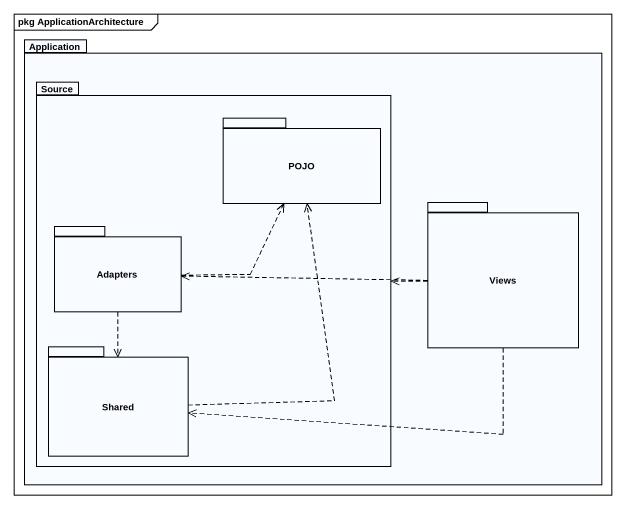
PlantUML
@startuml
mainframe pkg ApplicationArchitecture
package Application {
  package Source {
    package POJO {
    }
    package Adapters {
    }
    package Shared {
    }
  }
  package Views {
  }
}
Views .left.> Source
Views .left.> Adapters
Views .left.> Shared
Adapters .right.> POJO
Adapters ..> Shared
Shared .up.> POJO
@enduml
